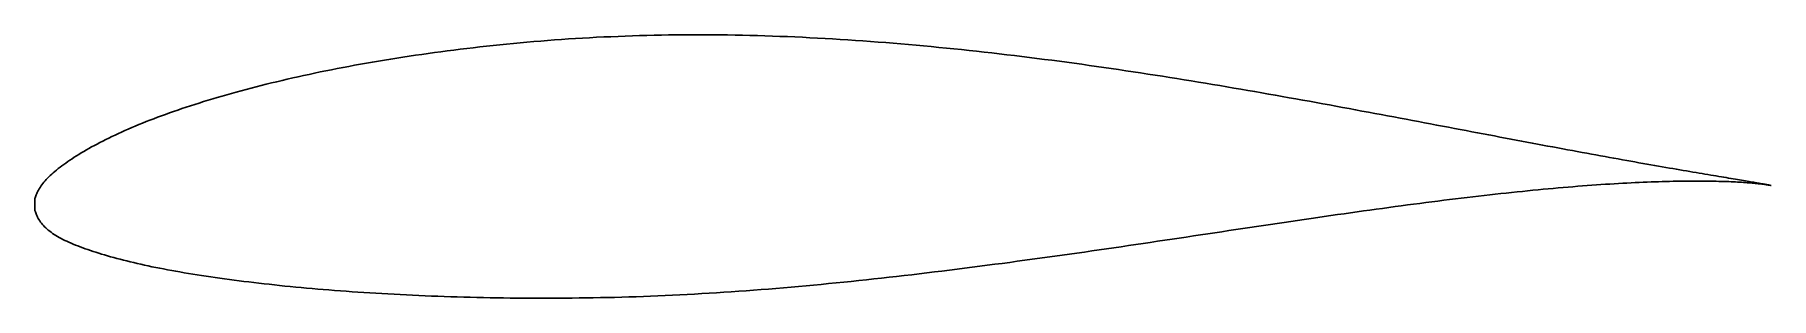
# Model space of a CAD drawing. Header units: metres. Extents: x -15.6 to 31.8, y -2.6 to 4.6.
import ezdxf

# ---------------------------------------------------------------- set-up
doc = ezdxf.new("R2010")
doc.units = ezdxf.units.M

msp = doc.modelspace()

# ---------------------------------------------------------------- linework, layer by layer
msp.add_lwpolyline([(31.757, 0.455), (31.756, 0.455), (31.753, 0.456), (31.749, 0.457), (31.743, 0.459), (31.734, 0.461), (31.724, 0.463), (31.713, 0.466), (31.699, 0.469), (31.684, 0.472), (31.667, 0.475), (31.648, 0.479), (31.627, 0.483), (31.604, 0.488), (31.58, 0.492), (31.554, 0.497), (31.526, 0.502), (31.496, 0.508), (31.464, 0.513), (31.431, 0.519), (31.396, 0.525), (31.359, 0.532), (31.32, 0.539), (31.28, 0.546), (31.238, 0.553), (31.194, 0.56), (31.148, 0.568), (31.1, 0.576), (31.051, 0.585), (31, 0.593), (30.947, 0.602), (30.893, 0.611), (30.836, 0.621), (30.778, 0.631), (30.719, 0.64), (30.657, 0.651), (30.594, 0.661), (30.529, 0.672), (30.462, 0.683), (30.394, 0.695), (30.324, 0.706), (30.252, 0.718), (30.179, 0.731), (30.104, 0.743), (30.027, 0.756), (29.948, 0.769), (29.868, 0.783), (29.786, 0.797), (29.703, 0.811), (29.617, 0.825), (29.531, 0.84), (29.442, 0.855), (29.352, 0.87), (29.26, 0.886), (29.167, 0.902), (29.072, 0.919), (28.976, 0.935), (28.877, 0.952), (28.778, 0.97), (28.676, 0.987), (28.573, 1.005), (28.469, 1.023), (28.363, 1.042), (28.255, 1.061), (28.146, 1.08), (28.036, 1.1), (27.923, 1.12), (27.81, 1.14), (27.694, 1.161), (27.578, 1.182), (27.459, 1.203), (27.34, 1.225), (27.219, 1.247), (27.096, 1.269), (26.972, 1.292), (26.846, 1.315), (26.719, 1.338), (26.591, 1.361), (26.461, 1.385), (26.33, 1.41), (26.197, 1.434), (26.063, 1.459), (25.928, 1.484), (25.791, 1.509), (25.653, 1.535), (25.514, 1.561), (25.373, 1.587), (25.231, 1.614), (25.087, 1.641), (24.943, 1.668), (24.796, 1.695), (24.649, 1.723), (24.501, 1.751), (24.351, 1.779), (24.2, 1.808), (24.047, 1.836), (23.894, 1.865), (23.739, 1.895), (23.583, 1.924), (23.426, 1.954), (23.268, 1.984), (23.108, 2.014), (22.948, 2.045), (22.786, 2.075), (22.623, 2.106), (22.459, 2.137), (22.294, 2.168), (22.128, 2.2), (21.96, 2.231), (21.792, 2.263), (21.623, 2.295), (21.452, 2.327), (21.281, 2.359), (21.108, 2.392), (20.935, 2.424), (20.76, 2.457), (20.585, 2.489), (20.409, 2.522), (20.231, 2.555), (20.053, 2.588), (19.874, 2.621), (19.694, 2.654), (19.513, 2.687), (19.331, 2.72), (19.148, 2.753), (18.965, 2.786), (18.78, 2.819), (18.595, 2.852), (18.409, 2.885), (18.223, 2.918), (18.035, 2.952), (17.847, 2.985), (17.658, 3.017), (17.468, 3.05), (17.277, 3.083), (17.086, 3.116), (16.894, 3.149), (16.701, 3.181), (16.508, 3.213), (16.314, 3.245), (16.12, 3.278), (15.925, 3.31), (15.729, 3.341), (15.533, 3.373), (15.336, 3.404), (15.138, 3.435), (14.94, 3.467), (14.742, 3.497), (14.543, 3.528), (14.343, 3.558), (14.143, 3.588), (13.943, 3.618), (13.742, 3.647), (13.54, 3.677), (13.339, 3.705), (13.136, 3.734), (12.934, 3.762), (12.731, 3.79), (12.528, 3.818), (12.324, 3.845), (12.12, 3.872), (11.916, 3.898), (11.711, 3.924), (11.507, 3.95), (11.301, 3.975), (11.096, 4), (10.891, 4.025), (10.685, 4.049), (10.479, 4.072), (10.273, 4.096), (10.066, 4.119), (9.86, 4.141), (9.653, 4.163), (9.447, 4.184), (9.24, 4.205), (9.033, 4.225), (8.826, 4.245), (8.619, 4.265), (8.412, 4.284), (8.205, 4.302), (7.998, 4.32), (7.79, 4.337), (7.583, 4.354), (7.376, 4.37), (7.169, 4.386), (6.962, 4.401), (6.756, 4.415), (6.549, 4.429), (6.342, 4.442), (6.136, 4.455), (5.929, 4.466), (5.723, 4.478), (5.517, 4.488), (5.312, 4.498), (5.106, 4.508), (4.901, 4.517), (4.696, 4.525), (4.491, 4.532), (4.286, 4.539), (4.082, 4.545), (3.878, 4.55), (3.674, 4.555), (3.471, 4.559), (3.268, 4.562), (3.066, 4.565), (2.864, 4.566), (2.662, 4.567), (2.46, 4.568), (2.259, 4.567), (2.059, 4.566), (1.859, 4.564), (1.659, 4.562), (1.46, 4.559), (1.262, 4.555), (1.064, 4.55), (0.866, 4.545), (0.669, 4.539), (0.473, 4.532), (0.277, 4.524), (0.082, 4.516), (-0.112, 4.507), (-0.306, 4.498), (-0.5, 4.487), (-0.692, 4.476), (-0.884, 4.465), (-1.076, 4.453), (-1.266, 4.44), (-1.456, 4.426), (-1.645, 4.412), (-1.834, 4.397), (-2.021, 4.381), (-2.208, 4.365), (-2.394, 4.349), (-2.579, 4.331), (-2.764, 4.314), (-2.947, 4.295), (-3.13, 4.276), (-3.312, 4.257), (-3.493, 4.237), (-3.673, 4.216), (-3.853, 4.195), (-4.031, 4.174), (-4.209, 4.151), (-4.385, 4.129), (-4.561, 4.106), (-4.735, 4.083), (-4.909, 4.059), (-5.082, 4.034), (-5.253, 4.009), (-5.424, 3.984), (-5.593, 3.958), (-5.762, 3.932), (-5.929, 3.906), (-6.096, 3.878), (-6.261, 3.851), (-6.426, 3.823), (-6.589, 3.794), (-6.751, 3.766), (-6.912, 3.736), (-7.071, 3.706), (-7.23, 3.677), (-7.387, 3.646), (-7.544, 3.615), (-7.699, 3.584), (-7.853, 3.553), (-8.005, 3.521), (-8.157, 3.488), (-8.307, 3.456), (-8.456, 3.423), (-8.604, 3.39), (-8.75, 3.356), (-8.895, 3.322), (-9.039, 3.288), (-9.182, 3.254), (-9.323, 3.219), (-9.463, 3.184), (-9.601, 3.148), (-9.739, 3.113), (-9.874, 3.077), (-10.009, 3.041), (-10.142, 3.005), (-10.274, 2.968), (-10.404, 2.932), (-10.533, 2.895), (-10.661, 2.857), (-10.787, 2.82), (-10.911, 2.782), (-11.035, 2.745), (-11.156, 2.707), (-11.277, 2.669), (-11.396, 2.63), (-11.513, 2.592), (-11.629, 2.553), (-11.743, 2.514), (-11.856, 2.475), (-11.967, 2.436), (-12.077, 2.397), (-12.185, 2.357), (-12.292, 2.318), (-12.397, 2.278), (-12.501, 2.238), (-12.603, 2.199), (-12.704, 2.159), (-12.803, 2.118), (-12.9, 2.078), (-12.996, 2.038), (-13.09, 1.997), (-13.182, 1.957), (-13.273, 1.916), (-13.362, 1.876), (-13.45, 1.835), (-13.536, 1.794), (-13.621, 1.753), (-13.703, 1.712), (-13.784, 1.671), (-13.864, 1.63), (-13.941, 1.589), (-14.018, 1.549), (-14.092, 1.508), (-14.165, 1.467), (-14.236, 1.427), (-14.305, 1.387), (-14.373, 1.347), (-14.439, 1.307), (-14.503, 1.267), (-14.565, 1.227), (-14.626, 1.188), (-14.685, 1.149), (-14.742, 1.11), (-14.798, 1.071), (-14.852, 1.033), (-14.904, 0.994), (-14.954, 0.956), (-15.003, 0.918), (-15.05, 0.88), (-15.095, 0.843), (-15.138, 0.805), (-15.18, 0.768), (-15.22, 0.73), (-15.258, 0.693), (-15.294, 0.656), (-15.329, 0.619), (-15.361, 0.583), (-15.392, 0.546), (-15.421, 0.51), (-15.449, 0.474), (-15.474, 0.439), (-15.498, 0.404), (-15.52, 0.369), (-15.54, 0.335), (-15.559, 0.301), (-15.576, 0.269), (-15.59, 0.237), (-15.603, 0.206), (-15.615, 0.177), (-15.624, 0.15), (-15.632, 0.126), (-15.638, 0.105), (-15.642, 0.089), (-15.645, 0.079), (-15.642, -0.224), (-15.641, -0.226), (-15.638, -0.234), (-15.633, -0.245), (-15.627, -0.262), (-15.618, -0.286), (-15.608, -0.313), (-15.596, -0.343), (-15.582, -0.375), (-15.566, -0.407), (-15.548, -0.44), (-15.529, -0.473), (-15.508, -0.506), (-15.485, -0.539), (-15.46, -0.572), (-15.433, -0.604), (-15.405, -0.636), (-15.375, -0.667), (-15.343, -0.698), (-15.309, -0.728), (-15.274, -0.759), (-15.237, -0.788), (-15.198, -0.818), (-15.157, -0.847), (-15.114, -0.875), (-15.07, -0.903), (-15.024, -0.931), (-14.976, -0.958), (-14.927, -0.985), (-14.875, -1.012), (-14.822, -1.038), (-14.767, -1.064), (-14.711, -1.09), (-14.653, -1.115), (-14.593, -1.141), (-14.531, -1.166), (-14.468, -1.191), (-14.402, -1.215), (-14.336, -1.24), (-14.267, -1.265), (-14.197, -1.289), (-14.125, -1.314), (-14.051, -1.338), (-13.976, -1.363), (-13.899, -1.387), (-13.82, -1.411), (-13.74, -1.435), (-13.658, -1.459), (-13.574, -1.483), (-13.489, -1.507), (-13.402, -1.53), (-13.313, -1.554), (-13.223, -1.577), (-13.131, -1.6), (-13.038, -1.623), (-12.943, -1.645), (-12.846, -1.668), (-12.748, -1.69), (-12.648, -1.712), (-12.547, -1.734), (-12.444, -1.755), (-12.339, -1.776), (-12.233, -1.797), (-12.126, -1.818), (-12.017, -1.839), (-11.906, -1.859), (-11.794, -1.879), (-11.68, -1.899), (-11.565, -1.919), (-11.448, -1.939), (-11.33, -1.958), (-11.21, -1.977), (-11.089, -1.996), (-10.966, -2.014), (-10.842, -2.033), (-10.717, -2.051), (-10.59, -2.069), (-10.462, -2.087), (-10.332, -2.104), (-10.201, -2.122), (-10.068, -2.139), (-9.935, -2.156), (-9.799, -2.172), (-9.663, -2.189), (-9.525, -2.205), (-9.385, -2.221), (-9.245, -2.236), (-9.103, -2.252), (-8.959, -2.267), (-8.815, -2.282), (-8.669, -2.296), (-8.522, -2.311), (-8.374, -2.325), (-8.224, -2.338), (-8.073, -2.352), (-7.921, -2.365), (-7.768, -2.378), (-7.613, -2.391), (-7.458, -2.403), (-7.301, -2.415), (-7.143, -2.427), (-6.983, -2.438), (-6.823, -2.449), (-6.662, -2.46), (-6.499, -2.471), (-6.335, -2.481), (-6.17, -2.49), (-6.005, -2.5), (-5.838, -2.509), (-5.67, -2.518), (-5.501, -2.526), (-5.33, -2.534), (-5.159, -2.542), (-4.987, -2.549), (-4.814, -2.556), (-4.64, -2.563), (-4.465, -2.569), (-4.289, -2.575), (-4.112, -2.58), (-3.934, -2.585), (-3.756, -2.59), (-3.576, -2.594), (-3.395, -2.598), (-3.214, -2.602), (-3.032, -2.605), (-2.849, -2.608), (-2.665, -2.61), (-2.48, -2.612), (-2.294, -2.614), (-2.108, -2.615), (-1.921, -2.615), (-1.733, -2.615), (-1.544, -2.615), (-1.355, -2.614), (-1.165, -2.613), (-0.974, -2.612), (-0.783, -2.609), (-0.591, -2.607), (-0.398, -2.603), (-0.205, -2.599), (-0.011, -2.595), (0.184, -2.591), (0.379, -2.585), (0.575, -2.579), (0.771, -2.573), (0.968, -2.566), (1.166, -2.558), (1.364, -2.55), (1.562, -2.541), (1.761, -2.532), (1.96, -2.522), (2.16, -2.512), (2.361, -2.501), (2.561, -2.49), (2.763, -2.478), (2.964, -2.466), (3.166, -2.453), (3.368, -2.439), (3.571, -2.425), (3.774, -2.41), (3.978, -2.395), (4.181, -2.38), (4.385, -2.364), (4.589, -2.347), (4.794, -2.33), (4.999, -2.312), (5.203, -2.294), (5.409, -2.276), (5.614, -2.257), (5.82, -2.237), (6.025, -2.218), (6.231, -2.197), (6.437, -2.177), (6.643, -2.156), (6.849, -2.134), (7.056, -2.112), (7.262, -2.09), (7.469, -2.067), (7.675, -2.044), (7.882, -2.021), (8.088, -1.998), (8.295, -1.974), (8.501, -1.949), (8.707, -1.924), (8.914, -1.9), (9.12, -1.874), (9.326, -1.849), (9.533, -1.823), (9.739, -1.797), (9.945, -1.771), (10.15, -1.745), (10.356, -1.718), (10.561, -1.691), (10.767, -1.664), (10.972, -1.637), (11.176, -1.609), (11.381, -1.582), (11.585, -1.554), (11.789, -1.526), (11.993, -1.497), (12.197, -1.469), (12.4, -1.441), (12.603, -1.412), (12.805, -1.384), (13.007, -1.355), (13.209, -1.326), (13.41, -1.297), (13.611, -1.268), (13.812, -1.239), (14.012, -1.21), (14.211, -1.181), (14.411, -1.151), (14.609, -1.122), (14.807, -1.093), (15.005, -1.063), (15.202, -1.034), (15.399, -1.005), (15.595, -0.976), (15.79, -0.947), (15.985, -0.918), (16.179, -0.888), (16.373, -0.859), (16.566, -0.831), (16.759, -0.802), (16.95, -0.773), (17.141, -0.745), (17.332, -0.716), (17.521, -0.688), (17.71, -0.66), (17.898, -0.632), (18.086, -0.604), (18.273, -0.576), (18.459, -0.549), (18.644, -0.522), (18.828, -0.494), (19.011, -0.467), (19.194, -0.441), (19.376, -0.415), (19.557, -0.388), (19.737, -0.362), (19.916, -0.337), (20.095, -0.311), (20.272, -0.286), (20.449, -0.261), (20.624, -0.237), (20.799, -0.212), (20.972, -0.188), (21.145, -0.165), (21.317, -0.141), (21.487, -0.118), (21.657, -0.095), (21.826, -0.073), (21.993, -0.051), (22.16, -0.029), (22.325, -0.007), (22.489, 0.014), (22.653, 0.034), (22.815, 0.054), (22.976, 0.074), (23.136, 0.094), (23.295, 0.113), (23.452, 0.132), (23.609, 0.15), (23.764, 0.168), (23.918, 0.186), (24.071, 0.203), (24.222, 0.22), (24.373, 0.237), (24.522, 0.253), (24.67, 0.268), (24.817, 0.284), (24.962, 0.298), (25.106, 0.313), (25.249, 0.327), (25.391, 0.341), (25.531, 0.354), (25.67, 0.367), (25.807, 0.379), (25.944, 0.391), (26.078, 0.403), (26.212, 0.414), (26.344, 0.425), (26.475, 0.436), (26.604, 0.446), (26.732, 0.455), (26.859, 0.465), (26.984, 0.474), (27.107, 0.482), (27.229, 0.49), (27.35, 0.498), (27.469, 0.505), (27.587, 0.512), (27.704, 0.519), (27.818, 0.525), (27.932, 0.531), (28.044, 0.537), (28.154, 0.542), (28.263, 0.547), (28.37, 0.551), (28.476, 0.555), (28.58, 0.559), (28.682, 0.562), (28.783, 0.565), (28.883, 0.568), (28.981, 0.571), (29.077, 0.573), (29.172, 0.574), (29.265, 0.576), (29.356, 0.577), (29.446, 0.578), (29.534, 0.579), (29.621, 0.579), (29.706, 0.579), (29.789, 0.579), (29.871, 0.579), (29.951, 0.578), (30.029, 0.577), (30.106, 0.576), (30.181, 0.575), (30.254, 0.573), (30.326, 0.571), (30.396, 0.569), (30.464, 0.567), (30.531, 0.565), (30.595, 0.563), (30.658, 0.56), (30.72, 0.557), (30.779, 0.554), (30.837, 0.551), (30.894, 0.548), (30.948, 0.545), (31.001, 0.542), (31.052, 0.538), (31.101, 0.535), (31.148, 0.531), (31.194, 0.527), (31.238, 0.524), (31.28, 0.52), (31.321, 0.516), (31.359, 0.512), (31.396, 0.508), (31.431, 0.505), (31.465, 0.501), (31.496, 0.497), (31.526, 0.493), (31.554, 0.49), (31.58, 0.486), (31.604, 0.483), (31.627, 0.479), (31.648, 0.476), (31.667, 0.473), (31.684, 0.47), (31.699, 0.467), (31.713, 0.465), (31.724, 0.463), (31.734, 0.46), (31.743, 0.459), (31.749, 0.457), (31.753, 0.456), (31.756, 0.455), (31.757, 0.455)], close=True)

doc.saveas('drawing.dxf')
